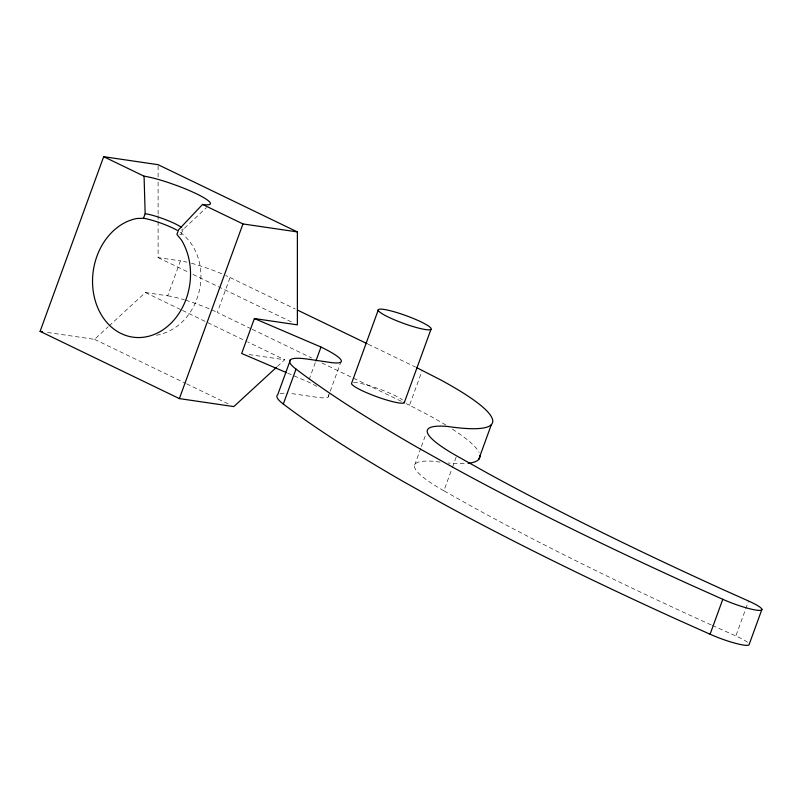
<?xml version="1.0" encoding="UTF-8"?>
<svg xmlns="http://www.w3.org/2000/svg" width="802" height="802" viewBox="0 0 802 802"><rect width="100%" height="100%" fill="white"/><g stroke="black" fill="none" stroke-linecap="round" stroke-linejoin="round"><path stroke-width="0.6" stroke-dasharray="4.01 3.01" d="M181.202 234.294L182.876 229.703L206.445 207.618M109.052 325.973L145.383 292.54L167.698 295.808L180.42 260.881A37.574 5.424 20 0 1 186.996 262.164M251.046 328.74L217.322 312.459L230.044 277.522A37.574 5.424 20 0 0 225.643 275.477M309.111 379.637L315.477 362.173M328.128 397.04L329.822 392.378M330.244 391.216L340.84 362.103M445.852 425.06A226.144 32.641 20 0 0 428.298 415.015L409.531 405.251L421.822 371.486M414.614 465.19L420.97 447.727M421.391 446.554L426.052 433.752M711.224 624.928L708.978 623.926A1024.014 147.819 20 0 1 475.095 508.278L443.897 490.794L451.947 468.669M452.378 467.506L456.188 457.03M747.524 642.322A27.859 4.02 20 0 0 735.855 635.956L748.577 601.019M47.518 332.449L94.526 339.346L108.15 326.815M277.402 366.464L284.67 359.777L247.597 341.883M156.48 335.266C202.264 326.695 217.091 259.537 179.869 232.039A22.546 3.258 20 0 1 179.728 234.635M158.104 221.673L158.104 257.602L180.42 260.881M249.041 354.554L284.67 359.777M287.597 373.12L308.269 381.963A56.351 8.13 20 0 1 317.031 386.494M712.336 625.43L735.855 635.956M230.044 277.522L295.236 309.001M368.298 344.269L415.506 367.065M158.104 257.602L188.43 272.239M192.921 274.414L292.89 322.675M252.169 329.281L311.747 358.043M321.863 362.925L401.662 401.451M406.163 403.627L409.531 405.251M145.383 292.54L181.332 309.893M182.455 310.434L246.475 341.341M94.526 339.346L185.503 383.276M186.625 383.817L228.189 403.887M158.094 165.914L158.104 177.072M158.104 182.024L158.104 214.234M158.104 215.477L158.104 220.43M182.926 228.811A22.546 3.258 20 0 1 181.392 230.044M353.582 382.474A28.18 4.07 20 0 1 378.213 388.599A28.18 4.07 20 0 1 402.564 399.957M191.447 263.277A37.574 5.424 20 0 1 222.094 273.933M167.698 295.808A37.574 5.424 20 0 1 184.48 299.848M185.593 300.189A37.574 5.424 20 0 1 209.372 308.87M211.758 309.893A37.574 5.424 20 0 1 217.322 312.459M443.897 490.794A152.3 21.985 20 0 1 434.905 461.391A226.144 32.641 20 0 0 441.14 462.243M464.198 463.576A226.144 32.641 20 0 1 448.067 462.995M452.348 429.12A226.144 32.641 20 0 1 479.115 452.508M328.249 394.825A56.351 8.13 20 0 1 317.402 397.341L295.627 394.153A93.924 13.554 20 0 0 289.121 393.391M280.098 393.652A93.924 13.554 20 0 1 287.968 393.311"/><path stroke-width="1.2" d="M276.49 367.306L233.803 406.594L179.377 398.604L40.1 331.356L103.679 156.691L158.094 164.681L297.382 231.918L297.382 324.85L254.384 318.534L241.673 353.471L286.454 372.629M297.382 231.918L242.956 223.938L202.565 204.43L178.585 229.823L176.911 234.415L181.432 239.999A60.11 48.721 -81.6 0 1 162.595 330.063A60.11 48.721 -81.6 0 1 94.305 297.091A60.11 48.721 -81.6 0 1 136.861 218.485L143.488 218.274L145.162 213.683L144.069 176.189L103.679 156.691M179.377 398.604L242.956 223.938M290.464 359.727L277.743 394.664A93.924 13.554 20 0 0 283.317 404.038A1024.014 147.819 20 0 0 403.997 481.942L442.443 503.486A1024.014 147.819 20 0 0 676.327 619.134L710.071 634.232A27.859 4.02 20 0 0 749.188 644.377L761.9 609.44M283.317 404.038L296.028 369.11A93.924 13.554 20 0 1 308.339 359.216L330.113 362.414A56.351 8.13 20 0 0 320.98 347.035L254.384 318.534M315.898 361L320.98 347.035M378.424 309.542L351.727 382.905A28.18 4.07 20 0 0 377.752 397.08A28.18 4.07 20 0 0 404.298 401.662M404.238 402.774L430.945 329.411A28.18 4.07 20 0 0 394.754 311.938A28.18 4.07 20 0 0 388.358 317.081A28.18 4.07 20 0 0 430.945 329.411M478.674 459.506L491.385 424.569M710.071 634.232L722.792 599.305L689.038 584.197A1024.014 147.819 20 0 1 455.165 468.548L416.709 447.005A1024.014 147.819 20 0 1 296.028 369.11M40.1 331.356L42.576 331.727M297.482 310.083L367.176 343.727M416.629 367.607L441.01 380.078A226.144 32.641 20 0 1 447.626 426.463A152.3 21.985 20 0 0 456.609 455.857L487.817 473.34A1024.014 147.819 20 0 0 721.69 588.989L748.577 601.019A27.859 4.02 20 0 1 758.512 610.382A27.859 4.02 20 0 1 722.792 599.305M143.488 218.274A22.546 3.258 20 0 1 177.142 230.284M202.565 204.43A39.448 5.694 20 0 0 178.485 186.154L168.801 182.696A39.448 5.694 20 0 0 144.069 176.189M145.162 213.683A22.546 3.258 20 0 1 181.543 227.447M479.967 455.205A226.144 32.641 20 0 1 468.087 463.285"/></g></svg>
